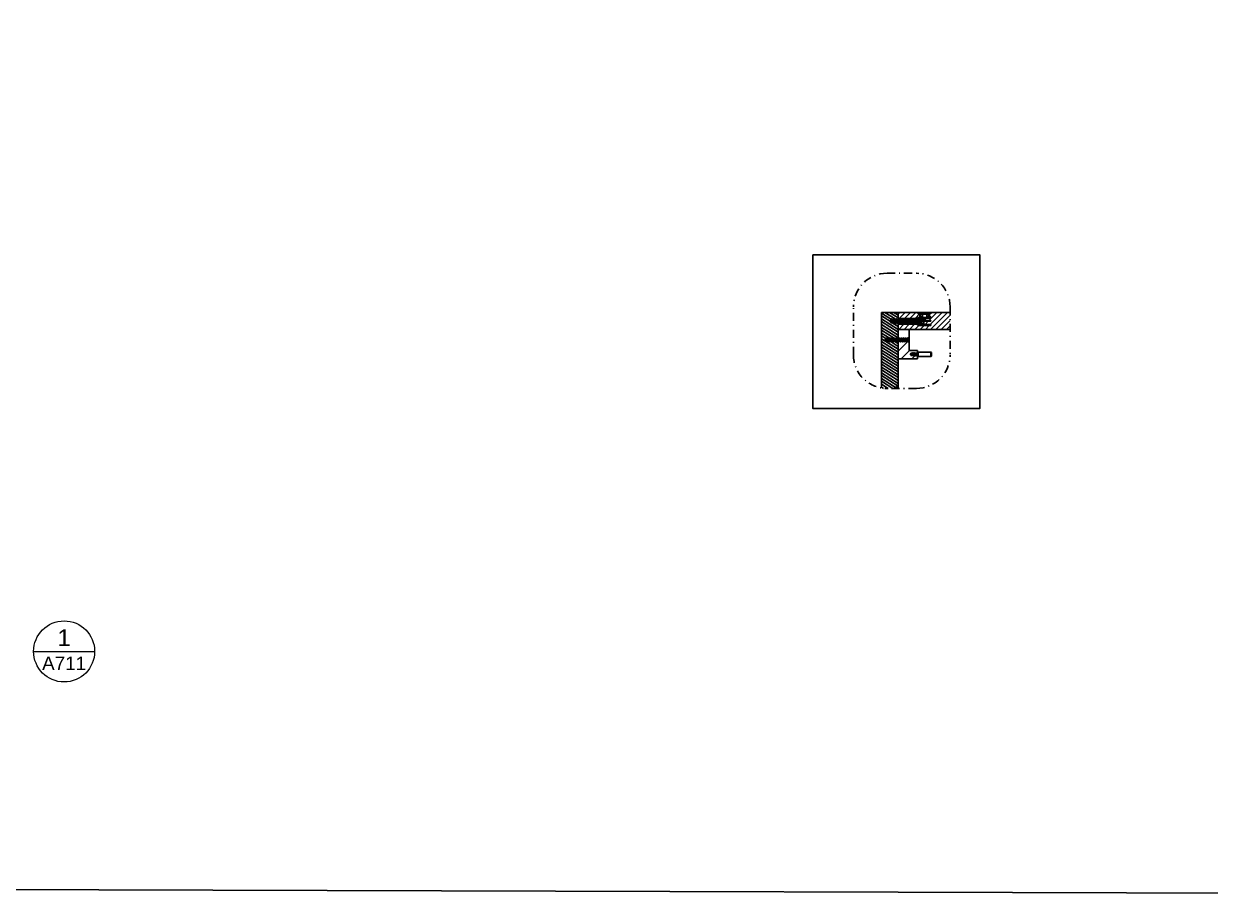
# Model space of a CAD drawing. Header units: millimetres. Extents: x -69 to 1786, y -423 to 412.
# Drawn here: x 329.6 to 470.3, y -423.1 to -319.9 of the extents above; entities that cross this region are included whole.
import ezdxf
from ezdxf.enums import TextEntityAlignment as Align

# ---------------------------------------------------------------- set-up
doc = ezdxf.new("R2010")
doc.units = ezdxf.units.MM
doc.header["$LTSCALE"] = 0.5
doc.linetypes.add('TRATTOPUNTO2', pattern=[12.7, 6.35, -3.175, 0, -3.175])
doc.layers.add('A-ANNO-SYMB', color=202, linetype='Continuous', lineweight=18)
for name, color, linetype in [('ALTRE LINEE', 70, 'Continuous'), ('CONTRONO SEZIONI', 26, 'Continuous'), ('G-ANNO-GEOMETRY', 2, 'Continuous'), ('G-ANNO-SYSTEM', 7, 'Continuous'), ('SIMBOLI', 201, 'Continuous'), ('viti', 240, 'Continuous')]:
    doc.layers.add(name, color=color, linetype=linetype)
doc.layers.add('LINEE SEZIONE', color=129, linetype='Continuous', plot=False)
doc.styles.add('ARIAL', font='arial.ttf')
doc.styles.get("Standard").update_dxf_attribs({"font": 'arial.ttf'})

# ---------------------------------------------------------------- blocks, each defined once
blk = doc.blocks.new('DETAGLI')
at = {"layer": 'A-ANNO-SYMB', "linetype": 'Continuous'}
blk.add_line((486.66, 356.17), (504.76, 356.17), dxfattribs=at)
blk.add_circle((495.71, 356.17), 9.05, dxfattribs=at)
for tag, p in [('TAVOLA', (495.71, 362.76)), ('SEZIONE', (495.71, 354.67))]:
    blk.add_attdef(tag, text='', height=5, dxfattribs=at).set_placement(p, align=Align.TOP_CENTER)

msp = doc.modelspace()

# ---------------------------------------------------------------- hatches: boundary and pattern name
at = {"layer": 'ALTRE LINEE'}
h = msp.add_hatch(dxfattribs=at)
h.set_pattern_fill('ANSI31', color=256, scale=0.09, angle=103)
h.set_pattern_definition([(148, (-51.94287, -388.89324), (-0.15142443, -0.24232974), [])])
edge = h.paths.add_edge_path()
edge.add_line((433.31, -357.57), (433.23, -357.57))
edge.add_line((433.23, -357.57), (433.14, -357.66))
edge.add_line((433.14, -357.66), (433.14, -357.57))
edge.add_line((433.14, -357.57), (433.02, -357.57))
edge.add_line((433.02, -357.57), (432.92, -357.66))
edge.add_line((432.92, -357.66), (432.92, -357.57))
edge.add_line((432.92, -357.57), (432.8, -357.57))
edge.add_line((432.8, -357.57), (432.7, -357.66))
edge.add_line((432.7, -357.66), (432.7, -357.57))
edge.add_line((432.7, -357.57), (432.58, -357.57))
edge.add_line((432.58, -357.57), (432.48, -357.66))
edge.add_line((432.48, -357.66), (432.48, -357.57))
edge.add_line((432.48, -357.57), (432.36, -357.57))
edge.add_line((432.36, -357.57), (432.27, -357.66))
edge.add_line((432.27, -357.66), (432.27, -357.57))
edge.add_line((432.27, -357.57), (432.14, -357.57))
edge.add_line((432.14, -357.57), (432.05, -357.66))
edge.add_line((432.05, -357.66), (432.05, -357.57))
edge.add_line((432.05, -357.57), (431.89, -357.57))
edge.add_line((431.89, -357.57), (431.83, -357.57))
edge.add_arc((431.89, -357.45), 0.131, 223.9847, 243.2557, ccw=False)
edge.add_arc((431.85, -357.51), 0.06, 214.5387, 249.0774)
edge.add_arc((431.89, -357.45), 0.131, 205.7535, 239.6313, ccw=False)
edge.add_line((431.77, -357.51), (431.77, -357.33))
edge.add_arc((431.89, -357.38), 0.131, 136.0153, 154.2465, ccw=False)
edge.add_arc((431.85, -357.33), 0.06, 90, 145.4613, ccw=False)
edge.add_line((431.85, -357.27), (431.93, -357.27))
edge.add_line((431.93, -357.27), (432, -357.18))
edge.add_line((432, -357.18), (432, -357.27))
edge.add_line((432, -357.27), (432.13, -357.27))
edge.add_line((432.13, -357.27), (432.22, -357.18))
edge.add_line((432.22, -357.18), (432.22, -357.27))
edge.add_line((432.22, -357.27), (432.35, -357.27))
edge.add_line((432.35, -357.27), (432.44, -357.18))
edge.add_line((432.44, -357.18), (432.44, -357.27))
edge.add_line((432.44, -357.27), (432.56, -357.27))
edge.add_line((432.56, -357.27), (432.66, -357.18))
edge.add_line((432.66, -357.18), (432.66, -357.27))
edge.add_line((432.66, -357.27), (432.78, -357.27))
edge.add_line((432.78, -357.27), (432.88, -357.18))
edge.add_line((432.88, -357.18), (432.88, -357.27))
edge.add_line((432.88, -357.27), (433, -357.27))
edge.add_line((433, -357.27), (433.1, -357.18))
edge.add_line((433.1, -357.18), (433.1, -357.27))
edge.add_line((433.1, -357.27), (433.22, -357.27))
edge.add_line((433.22, -357.27), (433.31, -357.18))
edge.add_line((433.31, -357.18), (433.31, -355.49))
edge.add_line((433.31, -355.49), (433.25, -355.49))
edge.add_line((433.25, -355.49), (433.23, -355.41))
edge.add_line((433.23, -355.41), (433.13, -355.41))
edge.add_line((433.13, -355.41), (433.14, -355.44))
edge.add_line((433.14, -355.44), (433.14, -355.49))
edge.add_line((433.14, -355.49), (433.09, -355.49))
edge.add_line((433.09, -355.49), (433.07, -355.41))
edge.add_line((433.07, -355.41), (432.99, -355.41))
edge.add_line((432.99, -355.41), (433, -355.44))
edge.add_line((433, -355.44), (433, -355.49))
edge.add_line((433, -355.49), (432.95, -355.49))
edge.add_line((432.95, -355.49), (432.93, -355.41))
edge.add_line((432.93, -355.41), (432.85, -355.41))
edge.add_line((432.85, -355.41), (432.86, -355.44))
edge.add_line((432.86, -355.44), (432.86, -355.49))
edge.add_line((432.86, -355.49), (432.81, -355.49))
edge.add_line((432.81, -355.49), (432.78, -355.41))
edge.add_line((432.78, -355.41), (432.71, -355.41))
edge.add_line((432.71, -355.41), (432.72, -355.44))
edge.add_line((432.72, -355.44), (432.72, -355.49))
edge.add_line((432.72, -355.49), (432.67, -355.49))
edge.add_line((432.67, -355.49), (432.64, -355.41))
edge.add_line((432.64, -355.41), (432.47, -355.41))
edge.add_arc((432.66, -355.2), 0.285, 133.7004, 226.2996, ccw=False)
edge.add_line((432.47, -355), (432.53, -355))
edge.add_line((432.53, -355), (432.52, -354.96))
edge.add_line((432.52, -354.96), (432.52, -354.91))
edge.add_line((432.52, -354.91), (432.57, -354.91))
edge.add_line((432.57, -354.91), (432.59, -355))
edge.add_line((432.59, -355), (432.67, -355))
edge.add_line((432.67, -355), (432.66, -354.96))
edge.add_line((432.66, -354.96), (432.66, -354.91))
edge.add_line((432.66, -354.91), (432.71, -354.91))
edge.add_line((432.71, -354.91), (432.73, -355))
edge.add_line((432.73, -355), (432.81, -355))
edge.add_line((432.81, -355), (432.8, -354.96))
edge.add_line((432.8, -354.96), (432.8, -354.91))
edge.add_line((432.8, -354.91), (432.85, -354.91))
edge.add_line((432.85, -354.91), (432.88, -355))
edge.add_line((432.88, -355), (432.95, -355))
edge.add_line((432.95, -355), (432.95, -354.96))
edge.add_line((432.95, -354.96), (432.95, -354.91))
edge.add_line((432.95, -354.91), (433, -354.91))
edge.add_line((433, -354.91), (433.02, -355))
edge.add_line((433.02, -355), (433.12, -355))
edge.add_line((433.12, -355), (433.11, -354.96))
edge.add_line((433.11, -354.96), (433.11, -354.91))
edge.add_line((433.11, -354.91), (433.16, -354.91))
edge.add_line((433.16, -354.91), (433.18, -355))
edge.add_line((433.18, -355), (433.31, -355))
edge.add_line((433.31, -355), (433.31, -354.17))
edge.add_line((433.31, -354.17), (431.31, -354.17))
edge.add_line((431.31, -354.17), (431.31, -363.18))
edge.add_line((431.31, -363.18), (433.31, -363.18))
edge.add_line((433.31, -363.18), (433.31, -357.57))
h = msp.add_hatch(dxfattribs=at)
h.set_pattern_fill('ANSI31', color=256, scale=0.14)
h.set_pattern_definition([(45, (-51.94287, -388.89324), (-0.31430896, 0.31430896), [])])
h.paths.add_polyline_path([(435.64, -354.29), (435.64, -354.17), (433.31, -354.17), (433.31, -354.83), (433.37, -354.83), (433.37, -354.87), (435.52, -354.87), (435.52, -354.83), (435.6, -354.83), (435.6, -355.03), (435.64, -355.03), (435.64, -354.76)], flags=17)
h.paths.add_polyline_path([(435.88, -354.29), (435.64, -354.29), (435.64, -354.76), (435.88, -354.76)], flags=17)
h.paths.add_polyline_path([(436.19, -354.36), (435.94, -354.36), (435.94, -354.76), (436.19, -354.76)], flags=17)
h.paths.add_polyline_path([(436.95, -354.36), (436.72, -354.36), (436.72, -354.76), (436.95, -354.76)], flags=17)
h.paths.add_polyline_path([(439.47, -356.17), (439.47, -354.17), (437.16, -354.17), (437.16, -354.29), (437.03, -354.29), (437.03, -354.67), (437.16, -354.67), (437.16, -354.83), (435.72, -354.83), (435.72, -355.03), (436.12, -355.03), (436.12, -354.92), (436.35, -354.92), (436.35, -355.14), (437.16, -355.14), (437.16, -355.21), (436.35, -355.21), (436.35, -355.51), (436.12, -355.51), (436.12, -355.4), (435.72, -355.4), (435.72, -355.58), (437.16, -355.58), (437.16, -355.7), (435.64, -355.7), (435.64, -355.4), (435.6, -355.4), (435.6, -355.6), (435.52, -355.6), (435.52, -355.57), (433.37, -355.57), (433.37, -355.6), (433.31, -355.6), (433.31, -356.17), (434.61, -356.17)])
h = msp.add_hatch(dxfattribs=at)
h.set_pattern_fill('ANSI31', color=256, scale=0.28)
h.set_pattern_definition([(45, (-51.9429, -388.8932), (-0.628618, 0.628618), [])])
h.paths.add_polyline_path([(434.61, -357.7), (434.58, -357.7, -0.088513), (434.5, -357.57), (434.33, -357.57), (434.23, -357.66), (434.23, -357.57), (434.11, -357.57), (434.01, -357.66), (434.01, -357.57), (433.89, -357.57), (433.79, -357.66), (433.79, -357.57), (433.67, -357.57), (433.58, -357.66), (433.58, -357.57), (433.45, -357.57), (433.36, -357.66), (433.36, -357.57), (433.31, -357.57), (433.31, -359.67), (435.61, -359.67), (435.61, -359.29), (435.54, -359.29), (435.54, -359.31), (435.51, -359.31), (435.51, -359.29), (435.42, -359.29), (435.42, -359.31), (435.4, -359.31), (435.39, -359.29), (435.31, -359.29), (435.31, -359.31), (435.29, -359.31), (435.28, -359.29), (435.2, -359.29), (435.2, -359.31), (435.18, -359.31), (435.17, -359.29), (435.09, -359.29), (435.09, -359.31), (435.07, -359.31), (435.06, -359.29), (434.98, -359.29), (434.98, -359.31), (434.95, -359.31), (434.95, -359.29), (434.9, -359.29), (434.9, -359.31), (434.87, -359.31), (434.87, -359.29), (434.84, -359.29), (434.71, -359.14), (434.84, -358.99), (434.87, -358.99), (434.87, -358.97), (434.89, -358.97), (434.9, -358.99), (434.98, -358.99), (434.98, -358.97), (435, -358.97), (435.01, -358.99), (435.09, -358.99), (435.09, -358.97), (435.11, -358.97), (435.12, -358.99), (435.2, -358.99), (435.2, -358.97), (435.23, -358.97), (435.23, -358.99), (435.31, -358.99), (435.31, -358.97), (435.34, -358.97), (435.34, -358.99), (435.42, -358.99), (435.42, -358.97), (435.45, -358.97), (435.46, -358.99), (435.54, -358.99), (435.54, -358.97), (435.56, -358.97), (435.57, -358.99), (435.61, -358.99), (435.61, -358.67), (434.61, -358.67)])

# ---------------------------------------------------------------- linework, layer by layer
for p, q in [((433.31, -354.17), (431.31, -354.17)), ((431.31, -354.17), (431.31, -356.17)), ((433.31, -356.17), (433.31, -354.17)), ((433.31, -354.17), (439.47, -354.17)), ((437.16, -354.17), (435.64, -354.17)), ((431.31, -363.12), (431.31, -356.17)), ((433.31, -357.27), (433.31, -356.17)), ((433.31, -356.17), (434.61, -356.17)), ((434.61, -356.17), (434.61, -358.67)), ((434.61, -356.17), (436.22, -356.17)), ((439.47, -356.17), (436.22, -356.17)), ((433.31, -359.67), (433.31, -357.57)), ((434.61, -358.67), (435.61, -358.67)), ((435.61, -358.67), (435.61, -359.67)), ((435.61, -359.67), (433.31, -359.67)), ((433.31, -359.67), (433.31, -363.18))]:
    msp.add_line(p, q, dxfattribs=at)
at = {"layer": 'CONTRONO SEZIONI', "linetype": 'TRATTOPUNTO2', "ltscale": 0.3}
for points in [[(431.99, -349.52), (435.47, -349.52)], [(427.99, -359.18), (427.99, -353.52)], [(439.47, -353.52), (439.47, -359.18)], [(435.47, -363.18), (431.99, -363.18)]]:
    msp.add_lwpolyline(points, dxfattribs=at)
for centre, start, end in [((431.99, -353.52), 90, 180), ((435.47, -353.52), 0, 90), ((431.99, -359.18), 180, 271.6999), ((435.47, -359.18), 270, 0)]:
    msp.add_arc(centre, 4, start, end, dxfattribs=at)
at = {"layer": 'G-ANNO-GEOMETRY'}
msp.add_line((434.61, -358.67), (434.61, -356.17), dxfattribs=at)
msp.add_lwpolyline([(-68.62, 69.61), (473.33, 68), (473.96, -423.05), (-67.99, -421.44)], close=True, dxfattribs=at)
at = {"layer": 'G-ANNO-SYSTEM'}
msp.add_arc((431.99, -359.18), 4, 284.4427, 289.3035, dxfattribs=at)
at = {"layer": 'LINEE SEZIONE'}
msp.add_lwpolyline([(423.17, -347.35), (443, -347.35), (443, -365.54), (423.17, -365.54)], close=True, dxfattribs=at)
at = {"layer": 'viti'}
for p, q in [((435.64, -354.17), (435.64, -354.29)), ((435.64, -354.29), (437.16, -354.29)), ((435.88, -354.76), (435.88, -354.29)), ((435.94, -354.76), (435.94, -354.36)), ((436.95, -354.36), (435.94, -354.36)), ((436.19, -354.36), (436.19, -354.76)), ((436.72, -354.36), (436.72, -354.76)), ((436.95, -354.76), (436.95, -354.36)), ((437.03, -354.29), (437.03, -354.67)), ((437.03, -354.67), (437.16, -354.67)), ((437.16, -354.29), (437.16, -354.17)), ((437.16, -354.67), (437.16, -354.83)), ((433.31, -355), (432.47, -355)), ((432.47, -355.41), (433.31, -355.41)), ((432.52, -354.91), (432.57, -354.91)), ((432.52, -354.91), (432.52, -354.96)), ((432.67, -355.49), (432.52, -354.96)), ((432.57, -354.91), (432.72, -355.44)), ((432.66, -354.91), (432.71, -354.91)), ((432.66, -354.91), (432.66, -354.96)), ((432.81, -355.49), (432.66, -354.96)), ((432.72, -355.49), (432.67, -355.49)), ((432.71, -354.91), (432.86, -355.44)), ((432.72, -355.44), (432.72, -355.49)), ((432.8, -354.91), (432.85, -354.91)), ((432.8, -354.91), (432.8, -354.96)), ((432.95, -355.49), (432.8, -354.96)), ((432.86, -355.49), (432.81, -355.49)), ((432.85, -354.91), (433, -355.44)), ((432.86, -355.44), (432.86, -355.49)), ((432.95, -354.91), (433, -354.91)), ((432.95, -354.91), (432.95, -354.96)), ((433.09, -355.49), (432.95, -354.96)), ((433, -355.49), (432.95, -355.49)), ((433, -354.91), (433.14, -355.44)), ((433, -355.44), (433, -355.49)), ((433.14, -355.49), (433.09, -355.49)), ((433.11, -354.91), (433.16, -354.91)), ((433.11, -354.91), (433.11, -354.96)), ((433.25, -355.49), (433.11, -354.96)), ((433.14, -355.44), (433.14, -355.49)), ((433.16, -354.91), (433.3, -355.44)), ((433.3, -355.49), (433.25, -355.49)), ((433.3, -355.44), (433.3, -355.49)), ((435.52, -355.6), (435.52, -354.83)), ((435.52, -354.83), (435.6, -354.83)), ((435.6, -355.6), (435.52, -355.6)), ((435.6, -354.83), (435.6, -355.6)), ((435.64, -355.35), (435.64, -354.76)), ((435.64, -354.76), (435.88, -354.76)), ((435.64, -355.7), (435.64, -355.35)), ((437.16, -355.7), (435.64, -355.7)), ((437.16, -354.83), (435.72, -354.83)), ((435.72, -354.83), (435.72, -355.14)), ((435.72, -355.14), (437.16, -355.14)), ((435.72, -355.21), (437.16, -355.21)), ((435.72, -355.21), (435.72, -355.58)), ((435.72, -355.58), (437.16, -355.58)), ((435.94, -354.76), (436.95, -354.76)), ((437.16, -355.14), (437.16, -355.21)), ((437.16, -355.58), (437.16, -355.7)), ((431.77, -357.33), (431.77, -357.51)), ((431.89, -357.27), (431.85, -357.27)), ((432, -357.27), (431.89, -357.27)), ((432.13, -357.27), (432, -357.27)), ((432.35, -357.27), (432.22, -357.27)), ((432.56, -357.27), (432.44, -357.27)), ((432.78, -357.27), (432.66, -357.27)), ((433, -357.27), (432.88, -357.27)), ((433.22, -357.27), (433.1, -357.27)), ((433.44, -357.27), (433.31, -357.27)), ((433.66, -357.27), (433.53, -357.27)), ((433.87, -357.27), (433.75, -357.27)), ((434.09, -357.27), (433.97, -357.27)), ((434.31, -357.27), (434.19, -357.27)), ((434.5, -357.27), (434.41, -357.27)), ((431.85, -357.57), (431.89, -357.57)), ((432.05, -357.57), (431.89, -357.57)), ((434.11, -357.57), (432.05, -357.57)), ((434.23, -357.57), (434.11, -357.57)), ((434.5, -357.57), (434.33, -357.57)), ((435.61, -358.95), (435.67, -358.89)), ((435.67, -358.89), (437.19, -358.89)), ((435.67, -358.89), (435.67, -359.22)), ((437.17, -358.89), (437.17, -359.22)), ((437.18, -358.89), (437.18, -359.22)), ((434.84, -358.99), (434.71, -359.14)), ((434.84, -359.29), (434.71, -359.14)), ((434.87, -358.99), (434.84, -358.99)), ((434.84, -359.17), (434.86, -359.17)), ((434.84, -359.17), (434.84, -359.2)), ((434.87, -359.31), (434.84, -359.2)), ((434.87, -359.29), (434.84, -359.29)), ((434.86, -359.17), (434.9, -359.29)), ((434.87, -358.97), (434.89, -358.97)), ((434.87, -358.97), (434.87, -358.99)), ((434.95, -359.31), (434.87, -358.99)), ((434.9, -359.31), (434.87, -359.31)), ((434.89, -358.97), (434.98, -359.29)), ((434.9, -358.99), (434.98, -358.99)), ((434.9, -359.29), (434.95, -359.29)), ((434.9, -359.29), (434.9, -359.31)), ((434.98, -359.31), (434.95, -359.31)), ((434.98, -358.97), (435, -358.97)), ((434.98, -358.97), (434.98, -358.99)), ((435.07, -359.31), (434.98, -358.99)), ((434.98, -359.29), (434.98, -359.31)), ((434.98, -359.29), (435.06, -359.29)), ((434.98, -359.29), (434.98, -359.29)), ((435, -358.97), (435.09, -359.29)), ((435.01, -358.99), (435.09, -358.99)), ((435.09, -359.31), (435.07, -359.31)), ((435.09, -358.97), (435.11, -358.97)), ((435.09, -358.97), (435.09, -358.99)), ((435.18, -359.31), (435.09, -358.99)), ((435.09, -359.29), (435.09, -359.31)), ((435.09, -359.29), (435.17, -359.29)), ((435.11, -358.97), (435.2, -359.29)), ((435.12, -358.99), (435.2, -358.99)), ((435.2, -359.31), (435.18, -359.31)), ((435.2, -358.97), (435.23, -358.97)), ((435.2, -358.97), (435.2, -358.99)), ((435.29, -359.31), (435.2, -358.99)), ((435.2, -359.29), (435.2, -359.31)), ((435.2, -359.29), (435.28, -359.29)), ((435.23, -358.97), (435.31, -359.29)), ((435.23, -358.99), (435.31, -358.99)), ((435.31, -359.31), (435.29, -359.31)), ((435.31, -358.97), (435.34, -358.97)), ((435.31, -358.97), (435.31, -358.99)), ((435.4, -359.31), (435.31, -358.99)), ((435.31, -359.29), (435.31, -359.31)), ((435.31, -359.29), (435.39, -359.29)), ((435.34, -358.97), (435.42, -359.29)), ((435.34, -358.99), (435.42, -358.99)), ((435.42, -359.31), (435.4, -359.31)), ((435.42, -358.97), (435.45, -358.97)), ((435.42, -358.97), (435.42, -358.99)), ((435.51, -359.31), (435.42, -358.99)), ((435.42, -359.29), (435.42, -359.31)), ((435.42, -359.29), (435.51, -359.29)), ((435.45, -358.97), (435.54, -359.29)), ((435.46, -358.99), (435.54, -358.99)), ((435.54, -359.31), (435.51, -359.31)), ((435.54, -358.97), (435.56, -358.97)), ((435.54, -358.97), (435.54, -358.99)), ((435.61, -359.28), (435.54, -358.99)), ((435.54, -359.29), (435.54, -359.31)), ((435.54, -359.29), (435.61, -359.29)), ((435.56, -358.97), (435.61, -359.17)), ((435.57, -358.99), (435.61, -358.99)), ((435.61, -358.95), (435.61, -359.26)), ((435.61, -358.95), (435.61, -359.33)), ((435.61, -359.33), (435.67, -359.39)), ((435.67, -359.06), (435.67, -359.39)), ((437.19, -359.39), (435.67, -359.39)), ((437.17, -359.06), (437.17, -359.39)), ((437.18, -359.06), (437.18, -359.39)), ((437.19, -359.14), (437.19, -359.12)), ((437.19, -359.12), (437.27, -359.12)), ((437.19, -359.14), (437.19, -359.16)), ((437.19, -359.16), (437.27, -359.16)), ((437.27, -358.97), (437.27, -359.12)), ((437.27, -359.16), (437.27, -359.31))]:
    msp.add_line(p, q, dxfattribs=at)
for points in [[(433.37, -354.83), (433.37, -355.6), (433.31, -355.6), (433.31, -354.83), (433.37, -354.83)], [(435.52, -354.87), (433.37, -354.87), (433.37, -354.97), (435.52, -354.97)], [(435.52, -355.17), (433.37, -355.17), (433.37, -355.27), (435.52, -355.27)], [(435.52, -355.46), (433.37, -355.46), (433.37, -355.57), (435.52, -355.57)], [(435.64, -355.03), (435.6, -355.03), (435.6, -355.4), (435.64, -355.4)], [(436.12, -355.03), (435.72, -355.03)], [(435.72, -355.4), (436.12, -355.4)], [(436.35, -354.92), (436.12, -354.92), (436.12, -355.14)], [(436.12, -355.21), (436.12, -355.51), (436.35, -355.51), (436.35, -355.21)], [(436.35, -355.14), (436.35, -354.92)], [(432, -357.18), (431.9, -357.29), (431.89, -357.34), (431.89, -357.49), (432, -357.18), (432, -357.27), (431.96, -357.42), (431.89, -357.49)], [(432.22, -357.18), (432.13, -357.27), (432.05, -357.57), (432.05, -357.66), (432.22, -357.18), (432.22, -357.27), (432.14, -357.57), (432.05, -357.66)], [(432.44, -357.18), (432.35, -357.27), (432.27, -357.57), (432.27, -357.66), (432.44, -357.18), (432.44, -357.27), (432.36, -357.57), (432.27, -357.66)], [(432.66, -357.18), (432.56, -357.27), (432.48, -357.57), (432.48, -357.66), (432.66, -357.18), (432.66, -357.27), (432.58, -357.57), (432.48, -357.66)], [(432.88, -357.18), (432.78, -357.27), (432.7, -357.57), (432.7, -357.66), (432.88, -357.18), (432.88, -357.27), (432.8, -357.57), (432.7, -357.66)], [(433.1, -357.18), (433, -357.27), (432.92, -357.57), (432.92, -357.66), (433.1, -357.18), (433.1, -357.27), (433.02, -357.57), (432.92, -357.66)], [(433.31, -357.18), (433.22, -357.27), (433.14, -357.57), (433.14, -357.66), (433.31, -357.18), (433.31, -357.27), (433.23, -357.57), (433.14, -357.66)], [(433.53, -357.18), (433.44, -357.27), (433.36, -357.57), (433.36, -357.66), (433.53, -357.18), (433.53, -357.27), (433.45, -357.57), (433.36, -357.66)], [(433.75, -357.18), (433.66, -357.27), (433.58, -357.57), (433.58, -357.66), (433.75, -357.18), (433.75, -357.27), (433.67, -357.57), (433.58, -357.66)], [(433.97, -357.18), (433.87, -357.27), (433.79, -357.57), (433.79, -357.66), (433.97, -357.18), (433.97, -357.27), (433.89, -357.57), (433.79, -357.66)], [(434.19, -357.18), (434.09, -357.27), (434.01, -357.57), (434.01, -357.66), (434.19, -357.18), (434.19, -357.27), (434.11, -357.57), (434.01, -357.66)], [(434.41, -357.18), (434.31, -357.27), (434.23, -357.57), (434.23, -357.66), (434.41, -357.18), (434.41, -357.27), (434.33, -357.57), (434.23, -357.66)]]:
    msp.add_lwpolyline(points, dxfattribs=at)
msp.add_lwpolyline([(434.58, -357.13), (434.61, -357.13), (434.61, -357.7), (434.58, -357.7, -0.366728), (434.58, -357.13, -0.325022)], format="xyb", dxfattribs=at)
for centre, radius, start, end in [((432.66, -355.2), 0.285, 133.7004, 226.2996), ((431.89, -357.38), 0.131, 120.3687, 154.2465), ((432.38, -357.42), 0.571, 166.122, 193.4491), ((431.85, -357.33), 0.06, 90, 110.9226), ((431.89, -357.45), 0.131, 205.7535, 239.6313), ((431.85, -357.51), 0.06, 249.0774, 270), ((437.19, -358.97), 0.08, 0, 90), ((437.19, -359.31), 0.08, 270, 0)]:
    msp.add_arc(centre, radius, start, end, dxfattribs=at)

# ---------------------------------------------------------------- block references
at = {"layer": 'SIMBOLI'}
ref = msp.add_blockref('DETAGLI', (136.09, -536.84), dxfattribs=dict(at, xscale=0.4, yscale=0.4, zscale=0.4))
ref.add_attrib('SEZIONE', 'A711', dxfattribs={"layer": 'A-ANNO-SYMB', "linetype": 'Continuous', "height": 1.6, "style": 'ARIAL'}).set_placement((334.37, -394.98), align=Align.TOP_CENTER)
ref.add_attrib('TAVOLA', '1', dxfattribs={"layer": 'A-ANNO-SYMB', "linetype": 'Continuous', "height": 2, "style": 'ARIAL'}).set_placement((334.37, -391.74), align=Align.TOP_CENTER)

doc.saveas('drawing.dxf')
